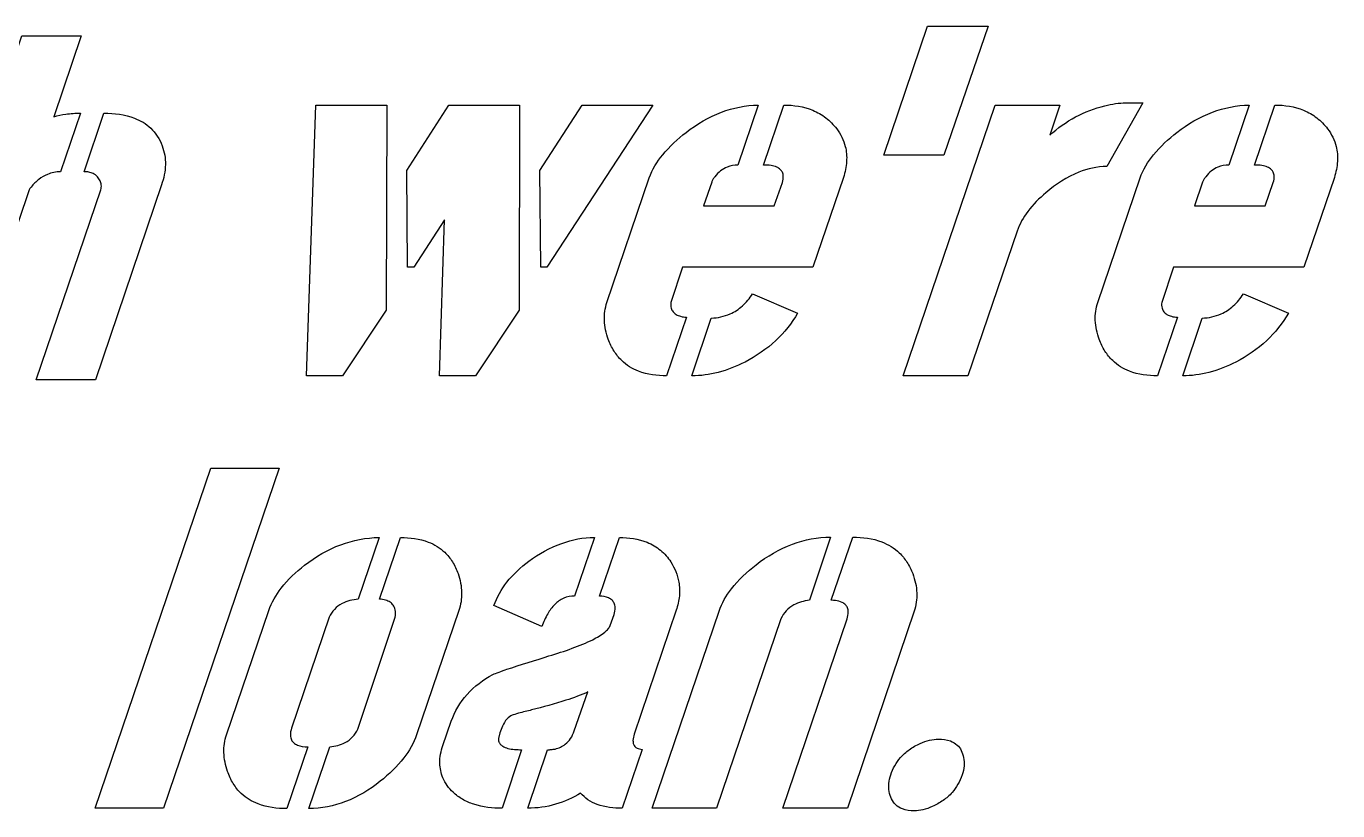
# Model space of a CAD drawing. Header units: inches. Extents: x 3.1 to 35.1, y -33.5 to 2.5.
# Drawn here: x 24.889 to 29.814, y -19.241 to -16.292 of the extents above; entities that cross this region are included whole.
import ezdxf

# ---------------------------------------------------------------- set-up
doc = ezdxf.new("R2010")
doc.units = ezdxf.units.IN
doc.header["$MEASUREMENT"] = 0

msp = doc.modelspace()

# ---------------------------------------------------------------- linework, layer by layer
for p, q in [((27.6377, -16.5885), (27.5616, -16.8139)), ((27.6577, -16.8139), (27.7337, -16.5885)), ((29.4813, -16.5885), (29.4053, -16.8139)), ((29.5013, -16.8139), (29.5774, -16.5885)), ((25.0923, -16.6191), (25.0176, -16.8393)), ((25.1057, -16.8393), (25.1804, -16.6191)), ((27.0694, -17.3302), (27.2281, -16.8619)), ((28.913, -17.3302), (29.0718, -16.8619)), ((27.6163, -17.2982), (27.7858, -17.3702)), ((29.46, -17.2982), (29.6294, -17.3702)), ((27.3682, -17.3862), (27.2935, -17.6063)), ((29.2119, -17.3862), (29.1372, -17.6063)), ((27.3882, -17.6063), (27.4616, -17.3889)), ((29.2319, -17.6063), (29.3052, -17.3889)), ((26.2143, -18.2135), (26.1356, -18.4456)), ((26.2156, -18.4456), (26.2943, -18.2135)), ((27.0227, -18.2135), (26.948, -18.4336)), ((27.0414, -18.4336), (27.1161, -18.2135)), ((27.9098, -18.2121), (27.8298, -18.4496)), ((27.9112, -18.4496), (27.9925, -18.2121)), ((26.8253, -18.5483), (26.6452, -18.4696)), ((25.6406, -18.9552), (25.7994, -18.4883)), ((26.0262, -18.5136), (25.8848, -18.9298)), ((26.1342, -18.9338), (26.2743, -18.5136)), ((26.5131, -18.4883), (26.3543, -18.9552)), ((27.0814, -18.5443), (27.0961, -18.5029)), ((27.3295, -18.4869), (27.1721, -18.9525)), ((26.9467, -18.9405), (26.9973, -18.7938)), ((26.4531, -18.9952), (26.4851, -18.9045)), ((25.9461, -19.0005), (25.8674, -19.2327)), ((25.9501, -19.2327), (26.0288, -19.0005)), ((26.7492, -19.0112), (26.6758, -19.2313)), ((26.7719, -19.2313), (26.8466, -19.0112)), ((27.2015, -19.0099), (27.1267, -19.2313))]:
    msp.add_line(p, q)
for points in [[(28.274, -16.2923), (28.5008, -16.2923), (28.3354, -16.7766), (28.1099, -16.7766)], [(25.9768, -16.5885), (26.2423, -16.5885), (26.2409, -17.3595), (26.0769, -17.6063), (25.9408, -17.6063)], [(26.3183, -16.8339), (26.4757, -16.5885), (26.7412, -16.5885), (26.7399, -17.3595), (26.5758, -17.6063), (26.441, -17.6063), (26.4597, -17.0194), (26.3437, -17.1981), (26.321, -17.1981)], [(26.8172, -16.8339), (26.976, -16.5885), (27.2415, -16.5885), (26.8439, -17.1981), (26.8213, -17.1981)], [(25.5819, -17.9533), (25.8381, -17.9533), (25.4045, -19.2313), (25.147, -19.2313)]]:
    msp.add_lwpolyline(points, close=True)
for points in [[(24.9002, -16.9073), (24.6574, -17.621), (24.4333, -17.621), (24.8722, -16.3283), (25.095, -16.3283), (24.9923, -16.6325)], [(28.6102, -17.062), (28.4248, -17.6063), (28.182, -17.6063), (28.5275, -16.5885), (28.7703, -16.5885), (28.7329, -16.7019)], [(29.0184, -16.5805), (29.0825, -16.5805), (28.9464, -16.8193)], [(25.3965, -16.8886), (25.1484, -17.621), (24.9256, -17.621), (25.1684, -16.9073)], [(27.9579, -16.8606), (27.8431, -17.1981), (27.3535, -17.1981), (27.3095, -17.3302)], [(27.4629, -16.8779), (27.4322, -16.9673), (27.6977, -16.9673), (27.7284, -16.8793)], [(29.8015, -16.8606), (29.6868, -17.1981), (29.1972, -17.1981), (29.1532, -17.3302)], [(29.3066, -16.8779), (29.2759, -16.9673), (29.5414, -16.9673), (29.5721, -16.8793)], [(27.7231, -18.519), (27.4816, -19.2313), (27.2388, -19.2313), (27.4909, -18.4909)], [(28.2233, -18.4909), (27.9725, -19.2313), (27.7297, -19.2313), (27.9712, -18.519)], [(26.6772, -18.9232), (26.6678, -18.9472), (26.6625, -18.9685)]]:
    msp.add_lwpolyline(points)
for points, knots in [([(27.3669, -16.6912), (27.4076, -16.66), (27.452, -16.6337), (27.5443, -16.5986), (27.5902, -16.5894), (27.6377, -16.5885)], [0, 0, 0, 0, 0.3909347, 0.3909347, 0.7525892, 0.7525892, 0.7525892, 0.7525892]), ([(27.7337, -16.5885), (27.7709, -16.5885), (27.8081, -16.5939), (27.8602, -16.6154), (27.8767, -16.6249), (27.9073, -16.6486), (27.9207, -16.6624), (27.9325, -16.6778)], [0, 0, 0, 0, 0.2832723, 0.2832723, 0.4295154, 0.4295154, 0.577475, 0.577475, 0.577475, 0.577475]), ([(28.7329, -16.7019), (28.7623, -16.6751), (28.7943, -16.6522), (28.8643, -16.6147), (28.9012, -16.6008), (28.9397, -16.5911)], [0, 0, 0, 0, 0.3023699, 0.3023699, 0.6049017, 0.6049017, 0.6049017, 0.6049017]), ([(28.9397, -16.5911), (28.953, -16.5877), (28.9665, -16.585), (28.9928, -16.5814), (29.0056, -16.5805), (29.0184, -16.5805)], [0, 0, 0, 0, 0.104504, 0.104504, 0.2022604, 0.2022604, 0.2022604, 0.2022604]), ([(29.2105, -16.6912), (29.2513, -16.66), (29.2956, -16.6337), (29.388, -16.5986), (29.4339, -16.5894), (29.4813, -16.5885)], [0, 0, 0, 0, 0.3909347, 0.3909347, 0.7525892, 0.7525892, 0.7525892, 0.7525892]), ([(29.5774, -16.5885), (29.6146, -16.5885), (29.6518, -16.5939), (29.7039, -16.6154), (29.7204, -16.6249), (29.7509, -16.6486), (29.7644, -16.6624), (29.7762, -16.6778)], [0, 0, 0, 0, 0.2832723, 0.2832723, 0.4295154, 0.4295154, 0.577475, 0.577475, 0.577475, 0.577475]), ([(24.9923, -16.6325), (25.0068, -16.6276), (25.0222, -16.6245), (25.0554, -16.6201), (25.0741, -16.6191), (25.0923, -16.6191)], [0, 0, 0, 0, 0.1165146, 0.1165146, 0.2556276, 0.2556276, 0.2556276, 0.2556276]), ([(25.1804, -16.6191), (25.2188, -16.6191), (25.259, -16.6237), (25.3176, -16.6463), (25.3383, -16.6586), (25.3654, -16.6845), (25.3737, -16.6945), (25.3883, -16.7169), (25.3943, -16.7291), (25.3992, -16.7419)], [0, 0, 0, 0, 0.2927828, 0.2927828, 0.4782269, 0.4782269, 0.5776986, 0.5776986, 0.6814826, 0.6814826, 0.6814826, 0.6814826]), ([(27.2281, -16.8619), (27.2397, -16.8306), (27.2578, -16.8018), (27.3043, -16.7445), (27.3351, -16.7162), (27.3669, -16.6912)], [0, 0, 0, 0, 0.2547163, 0.2547163, 0.5628556, 0.5628556, 0.5628556, 0.5628556]), ([(27.9325, -16.6778), (27.9474, -16.6979), (27.9585, -16.7198), (27.9692, -16.7624), (27.9707, -16.7811), (27.9684, -16.8206), (27.9642, -16.841), (27.9579, -16.8606)], [0, 0, 0, 0, 0.1902216, 0.1902216, 0.3344606, 0.3344606, 0.4917357, 0.4917357, 0.4917357, 0.4917357]), ([(29.0718, -16.8619), (29.0834, -16.8306), (29.1014, -16.8018), (29.148, -16.7445), (29.1788, -16.7162), (29.2105, -16.6912)], [0, 0, 0, 0, 0.2547163, 0.2547163, 0.5628556, 0.5628556, 0.5628556, 0.5628556]), ([(29.7762, -16.6778), (29.7911, -16.6979), (29.8021, -16.7198), (29.8128, -16.7624), (29.8143, -16.7811), (29.8121, -16.8206), (29.8078, -16.841), (29.8015, -16.8606)], [0, 0, 0, 0, 0.1902216, 0.1902216, 0.3344606, 0.3344606, 0.4917357, 0.4917357, 0.4917357, 0.4917357]), ([(25.3992, -16.7419), (25.4077, -16.7644), (25.4116, -16.7878), (25.4107, -16.8381), (25.4051, -16.8639), (25.3965, -16.8886)], [0, 0, 0, 0, 0.1837753, 0.1837753, 0.3833824, 0.3833824, 0.3833824, 0.3833824]), ([(25.0176, -16.8393), (25.0005, -16.8393), (24.9841, -16.8425), (24.9568, -16.8538), (24.9462, -16.8603), (24.9255, -16.8763), (24.9157, -16.8861), (24.9069, -16.8966)], [0, 0, 0, 0, 0.1301316, 0.1301316, 0.225091, 0.225091, 0.3297407, 0.3297407, 0.3297407, 0.3297407]), ([(25.1564, -16.8579), (25.1516, -16.8528), (25.146, -16.8488), (25.1347, -16.8435), (25.1294, -16.8419), (25.118, -16.8397), (25.1118, -16.8393), (25.1057, -16.8393)], [0, 0, 0, 0, 0.0533999, 0.0533999, 0.0950708, 0.0950708, 0.1419359, 0.1419359, 0.1419359, 0.1419359]), ([(27.5616, -16.8139), (27.5475, -16.8139), (27.5338, -16.8163), (27.512, -16.8254), (27.5039, -16.8303), (27.4884, -16.8425), (27.4813, -16.8499), (27.4749, -16.8579)], [0, 0, 0, 0, 0.1076722, 0.1076722, 0.1801889, 0.1801889, 0.2580855, 0.2580855, 0.2580855, 0.2580855]), ([(27.7284, -16.8793), (27.7307, -16.8716), (27.7324, -16.8633), (27.7317, -16.8503), (27.7307, -16.8454), (27.7266, -16.8368), (27.724, -16.8333), (27.7169, -16.8267), (27.7123, -16.8239), (27.7007, -16.8189), (27.6932, -16.8171), (27.6767, -16.8144), (27.667, -16.8139), (27.6577, -16.8139)], [0, 0, 0, 0, 0.0608787, 0.0608787, 0.0994011, 0.0994011, 0.1331243, 0.1331243, 0.173307, 0.173307, 0.2293628, 0.2293628, 0.3002935, 0.3002935, 0.3002935, 0.3002935]), ([(28.9464, -16.8193), (28.9103, -16.8197), (28.8754, -16.8274), (28.7967, -16.8588), (28.7553, -16.8866), (28.7183, -16.918)], [0, 0, 0, 0, 0.2753079, 0.2753079, 0.6454451, 0.6454451, 0.6454451, 0.6454451]), ([(29.4053, -16.8139), (29.3912, -16.8139), (29.3775, -16.8163), (29.3556, -16.8254), (29.3475, -16.8303), (29.332, -16.8425), (29.3249, -16.8499), (29.3186, -16.8579)], [0, 0, 0, 0, 0.1076722, 0.1076722, 0.1801889, 0.1801889, 0.2580855, 0.2580855, 0.2580855, 0.2580855]), ([(29.5721, -16.8793), (29.5744, -16.8716), (29.576, -16.8633), (29.5754, -16.8503), (29.5743, -16.8454), (29.5703, -16.8368), (29.5677, -16.8333), (29.5605, -16.8267), (29.5559, -16.8239), (29.5443, -16.8189), (29.5368, -16.8171), (29.5204, -16.8144), (29.5106, -16.8139), (29.5013, -16.8139)], [0, 0, 0, 0, 0.0608787, 0.0608787, 0.0994011, 0.0994011, 0.1331243, 0.1331243, 0.173307, 0.173307, 0.2293628, 0.2293628, 0.3002935, 0.3002935, 0.3002935, 0.3002935]), ([(25.1684, -16.9073), (25.1703, -16.9013), (25.171, -16.8952), (25.17, -16.8835), (25.1685, -16.8783), (25.1637, -16.8678), (25.1603, -16.8626), (25.1564, -16.8579)], [0, 0, 0, 0, 0.0477213, 0.0477213, 0.0894301, 0.0894301, 0.1359555, 0.1359555, 0.1359555, 0.1359555]), ([(27.4749, -16.8579), (27.4721, -16.8611), (27.4695, -16.8646), (27.4654, -16.8713), (27.4639, -16.8746), (27.4629, -16.8779)], [0, 0, 0, 0, 0.03242563, 0.03242563, 0.0592663, 0.0592663, 0.0592663, 0.0592663]), ([(29.3186, -16.8579), (29.3158, -16.8611), (29.3131, -16.8646), (29.3091, -16.8713), (29.3075, -16.8746), (29.3066, -16.8779)], [0, 0, 0, 0, 0.03242563, 0.03242563, 0.0592663, 0.0592663, 0.0592663, 0.0592663]), ([(24.9069, -16.8966), (24.9054, -16.8985), (24.9038, -16.9006), (24.9016, -16.9042), (24.9007, -16.9058), (24.9002, -16.9073)], [0, 0, 0, 0, 0.01826507, 0.01826507, 0.03200885, 0.03200885, 0.03200885, 0.03200885]), ([(28.7183, -16.918), (28.6932, -16.939), (28.6695, -16.9625), (28.6331, -17.0111), (28.6192, -17.0355), (28.6102, -17.062)], [0, 0, 0, 0, 0.2487959, 0.2487959, 0.462033, 0.462033, 0.462033, 0.462033]), ([(27.0747, -17.4689), (27.0664, -17.4459), (27.061, -17.422), (27.0592, -17.3745), (27.0622, -17.3521), (27.0694, -17.3302)], [0, 0, 0, 0, 0.1864938, 0.1864938, 0.3619601, 0.3619601, 0.3619601, 0.3619601]), ([(27.3095, -17.3302), (27.3088, -17.3373), (27.3089, -17.3447), (27.3122, -17.3566), (27.3145, -17.3613), (27.3209, -17.3695), (27.3249, -17.3728), (27.3345, -17.3786), (27.3403, -17.3809), (27.3533, -17.3845), (27.3609, -17.3856), (27.3682, -17.3862)], [0, 0, 0, 0, 0.0546635, 0.0546635, 0.0945088, 0.0945088, 0.1339953, 0.1339953, 0.1804319, 0.1804319, 0.2366498, 0.2366498, 0.2366498, 0.2366498]), ([(27.4616, -17.3889), (27.4862, -17.3882), (27.51, -17.3834), (27.5493, -17.3659), (27.5644, -17.3558), (27.5929, -17.3303), (27.6055, -17.3148), (27.6163, -17.2982)], [0, 0, 0, 0, 0.1875295, 0.1875295, 0.3274403, 0.3274403, 0.4788506, 0.4788506, 0.4788506, 0.4788506]), ([(28.9184, -17.4689), (28.91, -17.4459), (28.9046, -17.422), (28.9028, -17.3745), (28.9059, -17.3521), (28.913, -17.3302)], [0, 0, 0, 0, 0.1864938, 0.1864938, 0.3619601, 0.3619601, 0.3619601, 0.3619601]), ([(29.1532, -17.3302), (29.1524, -17.3373), (29.1526, -17.3447), (29.1559, -17.3566), (29.1582, -17.3613), (29.1646, -17.3695), (29.1685, -17.3728), (29.1782, -17.3786), (29.184, -17.3809), (29.197, -17.3845), (29.2045, -17.3856), (29.2119, -17.3862)], [0, 0, 0, 0, 0.0546635, 0.0546635, 0.0945088, 0.0945088, 0.1339953, 0.1339953, 0.1804319, 0.1804319, 0.2366498, 0.2366498, 0.2366498, 0.2366498]), ([(29.3052, -17.3889), (29.3298, -17.3882), (29.3537, -17.3834), (29.3929, -17.3659), (29.408, -17.3558), (29.4365, -17.3303), (29.4491, -17.3148), (29.46, -17.2982)], [0, 0, 0, 0, 0.1875295, 0.1875295, 0.3274403, 0.3274403, 0.4788506, 0.4788506, 0.4788506, 0.4788506]), ([(27.7858, -17.3702), (27.7637, -17.4089), (27.7363, -17.4433), (27.6692, -17.5058), (27.6301, -17.5324), (27.5883, -17.5543)], [0, 0, 0, 0, 0.3390638, 0.3390638, 0.6988259, 0.6988259, 0.6988259, 0.6988259]), ([(29.6294, -17.3702), (29.6074, -17.4089), (29.5799, -17.4433), (29.5128, -17.5058), (29.4738, -17.5324), (29.432, -17.5543)], [0, 0, 0, 0, 0.3390638, 0.3390638, 0.6988259, 0.6988259, 0.6988259, 0.6988259]), ([(27.2935, -17.6063), (27.2579, -17.6063), (27.2216, -17.6017), (27.1648, -17.5796), (27.1436, -17.5666), (27.1142, -17.5383), (27.1046, -17.5263), (27.0875, -17.4993), (27.0804, -17.4844), (27.0747, -17.4689)], [0, 0, 0, 0, 0.2710846, 0.2710846, 0.4640273, 0.4640273, 0.5815354, 0.5815354, 0.7070764, 0.7070764, 0.7070764, 0.7070764]), ([(29.1372, -17.6063), (29.1016, -17.6063), (29.0653, -17.6017), (29.0085, -17.5796), (28.9872, -17.5666), (28.9578, -17.5383), (28.9482, -17.5263), (28.9312, -17.4993), (28.9241, -17.4844), (28.9184, -17.4689)], [0, 0, 0, 0, 0.2710846, 0.2710846, 0.4640273, 0.4640273, 0.5815354, 0.5815354, 0.7070764, 0.7070764, 0.7070764, 0.7070764]), ([(27.5883, -17.5543), (27.556, -17.5707), (27.5221, -17.5842), (27.4546, -17.6017), (27.4216, -17.6063), (27.3882, -17.6063)], [0, 0, 0, 0, 0.2765005, 0.2765005, 0.5311561, 0.5311561, 0.5311561, 0.5311561]), ([(29.432, -17.5543), (29.3996, -17.5707), (29.3657, -17.5842), (29.2982, -17.6017), (29.2653, -17.6063), (29.2319, -17.6063)], [0, 0, 0, 0, 0.2765005, 0.2765005, 0.5311561, 0.5311561, 0.5311561, 0.5311561]), ([(25.9341, -18.3175), (25.9754, -18.2855), (26.0205, -18.259), (26.1162, -18.2235), (26.1645, -18.2143), (26.2143, -18.2135)], [0, 0, 0, 0, 0.3985626, 0.3985626, 0.778081, 0.778081, 0.778081, 0.778081]), ([(26.2943, -18.2135), (26.3296, -18.2135), (26.3658, -18.218), (26.4218, -18.2396), (26.4426, -18.2523), (26.4716, -18.28), (26.4812, -18.292), (26.498, -18.319), (26.5049, -18.334), (26.5104, -18.3495)], [0, 0, 0, 0, 0.2689088, 0.2689088, 0.4572179, 0.4572179, 0.5745393, 0.5745393, 0.6998636, 0.6998636, 0.6998636, 0.6998636]), ([(26.7759, -18.3028), (26.814, -18.2754), (26.8554, -18.2518), (26.9394, -18.2214), (26.9804, -18.2135), (27.0227, -18.2135)], [0, 0, 0, 0, 0.3581709, 0.3581709, 0.6801579, 0.6801579, 0.6801579, 0.6801579]), ([(27.1161, -18.2135), (27.1516, -18.2135), (27.1875, -18.2183), (27.2387, -18.2392), (27.2555, -18.249), (27.2858, -18.2742), (27.2987, -18.2889), (27.3095, -18.3055)], [0, 0, 0, 0, 0.2704772, 0.2704772, 0.4202529, 0.4202529, 0.5707972, 0.5707972, 0.5707972, 0.5707972]), ([(27.6297, -18.3162), (27.6715, -18.284), (27.717, -18.2572), (27.8127, -18.2216), (27.8605, -18.2126), (27.9098, -18.2121)], [0, 0, 0, 0, 0.4017642, 0.4017642, 0.7778119, 0.7778119, 0.7778119, 0.7778119]), ([(27.9925, -18.2121), (28.0296, -18.2121), (28.0675, -18.2169), (28.1265, -18.2398), (28.1486, -18.2533), (28.1784, -18.282), (28.188, -18.2937), (28.205, -18.32), (28.2122, -18.3345), (28.218, -18.3495)], [0, 0, 0, 0, 0.2823979, 0.2823979, 0.4822479, 0.4822479, 0.5978415, 0.5978415, 0.7206222, 0.7206222, 0.7206222, 0.7206222]), ([(25.7994, -18.4883), (25.8097, -18.4577), (25.8264, -18.4296), (25.8713, -18.3719), (25.9023, -18.3429), (25.9341, -18.3175)], [0, 0, 0, 0, 0.2461082, 0.2461082, 0.55703, 0.55703, 0.55703, 0.55703]), ([(26.6452, -18.4696), (26.6563, -18.4376), (26.673, -18.4085), (26.7173, -18.352), (26.7456, -18.3258), (26.7759, -18.3028)], [0, 0, 0, 0, 0.2577672, 0.2577672, 0.547389, 0.547389, 0.547389, 0.547389]), ([(27.3095, -18.3055), (27.3243, -18.3288), (27.3348, -18.354), (27.3425, -18.3984), (27.3431, -18.4156), (27.3397, -18.4514), (27.3355, -18.4694), (27.3295, -18.4869)], [0, 0, 0, 0, 0.2103492, 0.2103492, 0.3431692, 0.3431692, 0.4840903, 0.4840903, 0.4840903, 0.4840903]), ([(27.4909, -18.4909), (27.5009, -18.4605), (27.5172, -18.4325), (27.563, -18.373), (27.5958, -18.3426), (27.6297, -18.3162)], [0, 0, 0, 0, 0.2441904, 0.2441904, 0.571882, 0.571882, 0.571882, 0.571882]), ([(26.5104, -18.3495), (26.5184, -18.3726), (26.5233, -18.3965), (26.5242, -18.444), (26.5207, -18.4665), (26.5131, -18.4883)], [0, 0, 0, 0, 0.1859529, 0.1859529, 0.3619187, 0.3619187, 0.3619187, 0.3619187]), ([(28.218, -18.3495), (28.2268, -18.3729), (28.2324, -18.3973), (28.2342, -18.4458), (28.2309, -18.4687), (28.2233, -18.4909)], [0, 0, 0, 0, 0.1903067, 0.1903067, 0.3696106, 0.3696106, 0.3696106, 0.3696106]), ([(26.1356, -18.4456), (26.1146, -18.4476), (26.0934, -18.4524), (26.0639, -18.4677), (26.0542, -18.4748), (26.0376, -18.4925), (26.0311, -18.5025), (26.0262, -18.5136)], [0, 0, 0, 0, 0.160242, 0.160242, 0.2527267, 0.2527267, 0.3450006, 0.3450006, 0.3450006, 0.3450006]), ([(26.2743, -18.5136), (26.2757, -18.5042), (26.276, -18.4943), (26.2728, -18.479), (26.2706, -18.4733), (26.264, -18.4637), (26.2601, -18.4599), (26.2503, -18.4533), (26.2443, -18.4509), (26.2309, -18.4471), (26.2232, -18.446), (26.2156, -18.4456)], [0, 0, 0, 0, 0.072211, 0.072211, 0.1189479, 0.1189479, 0.1607822, 0.1607822, 0.2089887, 0.2089887, 0.2667635, 0.2667635, 0.2667635, 0.2667635]), ([(26.948, -18.4336), (26.9338, -18.4338), (26.9201, -18.4365), (26.8945, -18.4477), (26.8834, -18.4555), (26.8632, -18.4754), (26.8544, -18.4875), (26.8382, -18.5153), (26.8311, -18.5318), (26.8253, -18.5483)], [0, 0, 0, 0, 0.1082842, 0.1082842, 0.2126641, 0.2126641, 0.3247019, 0.3247019, 0.4579304, 0.4579304, 0.4579304, 0.4579304]), ([(27.0961, -18.5029), (27.0987, -18.4946), (27.1006, -18.4854), (27.1001, -18.4711), (27.099, -18.4658), (27.0949, -18.4566), (27.0922, -18.4529), (27.0849, -18.446), (27.0803, -18.4432), (27.0654, -18.4366), (27.0535, -18.4344), (27.0414, -18.4336)], [0, 0, 0, 0, 0.0670115, 0.0670115, 0.1084785, 0.1084785, 0.1439244, 0.1439244, 0.1846081, 0.1846081, 0.2673531, 0.2673531, 0.2673531, 0.2673531]), ([(27.8298, -18.4496), (27.8095, -18.452), (27.7892, -18.4572), (27.7607, -18.4729), (27.7513, -18.4801), (27.7348, -18.4979), (27.7282, -18.5079), (27.7231, -18.519)], [0, 0, 0, 0, 0.1560635, 0.1560635, 0.2476513, 0.2476513, 0.3401971, 0.3401971, 0.3401971, 0.3401971]), ([(27.9285, -18.4509), (27.9257, -18.4505), (27.923, -18.4501), (27.9172, -18.4497), (27.9142, -18.4496), (27.9112, -18.4496)], [0, 0, 0, 0, 0.02131891, 0.02131891, 0.04418836, 0.04418836, 0.04418836, 0.04418836]), ([(27.9712, -18.519), (27.974, -18.5108), (27.9761, -18.5017), (27.976, -18.4877), (27.9751, -18.4825), (27.9713, -18.4734), (27.9688, -18.4697), (27.962, -18.4629), (27.9577, -18.4601), (27.9454, -18.4543), (27.9368, -18.4522), (27.9285, -18.4509)], [0, 0, 0, 0, 0.0660233, 0.0660233, 0.1066, 0.1066, 0.1410144, 0.1410144, 0.1800168, 0.1800168, 0.2438574, 0.2438574, 0.2438574, 0.2438574]), ([(26.8519, -18.659), (26.9093, -18.6414), (26.9709, -18.6202), (27.0324, -18.5895), (27.0487, -18.5801), (27.0658, -18.5661), (27.0705, -18.5617), (27.0773, -18.5531), (27.0799, -18.5489), (27.0814, -18.5443)], [0, 0, 0, 0, 0.4575405, 0.4575405, 0.623446, 0.623446, 0.6869068, 0.6869068, 0.7367011, 0.7367011, 0.7367011, 0.7367011]), ([(26.6412, -18.7284), (26.6513, -18.7236), (26.6749, -18.7154), (26.7404, -18.6934), (26.8067, -18.6729), (26.8519, -18.659)], [0, 0, 0, 0, 0.0857927, 0.0857927, 0.2915794, 0.2915794, 0.2915794, 0.2915794]), ([(26.4851, -18.9045), (26.4983, -18.8671), (26.5178, -18.8334), (26.5716, -18.7728), (26.6047, -18.7481), (26.6412, -18.7284)], [0, 0, 0, 0, 0.3020935, 0.3020935, 0.6177675, 0.6177675, 0.6177675, 0.6177675]), ([(26.9973, -18.7938), (26.9745, -18.8052), (26.944, -18.8162), (26.8744, -18.8387), (26.8281, -18.8512), (26.7866, -18.8618)], [0, 0, 0, 0, 0.1950063, 0.1950063, 0.4726601, 0.4726601, 0.4726601, 0.4726601]), ([(26.7866, -18.8618), (26.7716, -18.8654), (26.7526, -18.87), (26.7272, -18.877), (26.7178, -18.8798), (26.7132, -18.8818)], [0, 0, 0, 0, 0.1174542, 0.1174542, 0.1978985, 0.1978985, 0.1978985, 0.1978985]), ([(26.7132, -18.8818), (26.706, -18.885), (26.6998, -18.8895), (26.6867, -18.9031), (26.6812, -18.9129), (26.6772, -18.9232)], [0, 0, 0, 0, 0.0598078, 0.0598078, 0.1438341, 0.1438341, 0.1438341, 0.1438341]), ([(25.6446, -19.0926), (25.6367, -19.0696), (25.6317, -19.0458), (25.6303, -18.9989), (25.6334, -18.9767), (25.6406, -18.9552)], [0, 0, 0, 0, 0.1849979, 0.1849979, 0.3579647, 0.3579647, 0.3579647, 0.3579647]), ([(25.8848, -18.9298), (25.8822, -18.9387), (25.8804, -18.9484), (25.8812, -18.9634), (25.8823, -18.9689), (25.8868, -18.9784), (25.8896, -18.9821), (25.8972, -18.989), (25.9019, -18.9917), (25.9182, -18.9986), (25.9322, -19.0003), (25.9461, -19.0005)], [0, 0, 0, 0, 0.0704499, 0.0704499, 0.1135772, 0.1135772, 0.1499857, 0.1499857, 0.1909354, 0.1909354, 0.2848872, 0.2848872, 0.2848872, 0.2848872]), ([(26.0288, -19.0005), (26.0487, -18.9985), (26.0685, -18.9937), (26.0966, -18.9788), (26.106, -18.9718), (26.1225, -18.9545), (26.1291, -18.9447), (26.1342, -18.9338)], [0, 0, 0, 0, 0.1521388, 0.1521388, 0.2423655, 0.2423655, 0.3335814, 0.3335814, 0.3335814, 0.3335814]), ([(26.3543, -18.9552), (26.344, -18.9867), (26.3272, -19.0156), (26.2817, -19.0746), (26.2506, -19.1041), (26.2183, -19.1299)], [0, 0, 0, 0, 0.2524055, 0.2524055, 0.5679557, 0.5679557, 0.5679557, 0.5679557]), ([(26.8746, -19.0086), (26.8884, -19.0049), (26.9013, -18.9991), (26.9206, -18.9844), (26.9273, -18.9772), (26.9389, -18.9602), (26.9434, -18.9506), (26.9467, -18.9405)], [0, 0, 0, 0, 0.1084096, 0.1084096, 0.184593, 0.184593, 0.2652402, 0.2652402, 0.2652402, 0.2652402]), ([(27.1721, -18.9525), (27.1696, -18.9602), (27.1676, -18.9687), (27.1673, -18.9814), (27.1679, -18.9862), (27.1707, -18.9938), (27.1724, -18.9967), (27.1771, -19.0017), (27.1799, -19.0037), (27.1886, -19.008), (27.1952, -19.0093), (27.2015, -19.0099)], [0, 0, 0, 0, 0.0612105, 0.0612105, 0.0967861, 0.0967861, 0.1229023, 0.1229023, 0.1489296, 0.1489296, 0.1968541, 0.1968541, 0.1968541, 0.1968541]), ([(26.4917, -19.1713), (26.4758, -19.1556), (26.4625, -19.1377), (26.4461, -19.0994), (26.4423, -19.0808), (26.4416, -19.039), (26.4459, -19.0166), (26.4531, -18.9952)], [0, 0, 0, 0, 0.1705134, 0.1705134, 0.3175189, 0.3175189, 0.489363, 0.489363, 0.489363, 0.489363]), ([(26.6625, -18.9685), (26.6621, -18.9727), (26.6624, -18.9769), (26.6646, -18.9844), (26.6663, -18.9875), (26.6712, -18.9935), (26.6745, -18.9961), (26.684, -19.0019), (26.6911, -19.0044), (26.713, -19.01), (26.7313, -19.0112), (26.7492, -19.0112)], [0, 0, 0, 0, 0.0320808, 0.0320808, 0.0595447, 0.0595447, 0.0911432, 0.0911432, 0.144586, 0.144586, 0.2640905, 0.2640905, 0.2640905, 0.2640905]), ([(26.8466, -19.0112), (26.8512, -19.0112), (26.8557, -19.011), (26.8651, -19.0101), (26.8699, -19.0094), (26.8746, -19.0086)], [0, 0, 0, 0, 0.03478161, 0.03478161, 0.07155543, 0.07155543, 0.07155543, 0.07155543]), ([(28.1353, -19.1059), (28.1433, -19.0818), (28.1555, -19.06), (28.1819, -19.0296), (28.1929, -19.0197), (28.2178, -19.0017), (28.2316, -18.9938), (28.246, -18.9872)], [0, 0, 0, 0, 0.1937666, 0.1937666, 0.3069037, 0.3069037, 0.4277902, 0.4277902, 0.4277902, 0.4277902]), ([(28.246, -18.9872), (28.2572, -18.9821), (28.2687, -18.978), (28.2921, -18.9726), (28.3037, -18.9712), (28.3154, -18.9712)], [0, 0, 0, 0, 0.0935755, 0.0935755, 0.1828118, 0.1828118, 0.1828118, 0.1828118]), ([(28.3154, -18.9712), (28.3303, -18.9712), (28.3458, -18.973), (28.3691, -18.9818), (28.3776, -18.9869), (28.3911, -18.9996), (28.3961, -19.0064), (28.4042, -19.0223), (28.407, -19.0314), (28.4088, -19.0406)], [0, 0, 0, 0, 0.1136982, 0.1136982, 0.1900142, 0.1900142, 0.2547564, 0.2547564, 0.3261584, 0.3261584, 0.3261584, 0.3261584]), ([(28.4088, -19.0406), (28.411, -19.051), (28.4116, -19.0616), (28.4098, -19.0838), (28.4072, -19.095), (28.4034, -19.1059)], [0, 0, 0, 0, 0.0814767, 0.0814767, 0.1693928, 0.1693928, 0.1693928, 0.1693928]), ([(25.8674, -19.2327), (25.8309, -19.2327), (25.7933, -19.2281), (25.7356, -19.2059), (25.7143, -19.193), (25.6844, -19.1646), (25.6745, -19.1522), (25.6572, -19.1242), (25.6501, -19.1087), (25.6446, -19.0926)], [0, 0, 0, 0, 0.2783594, 0.2783594, 0.4708585, 0.4708585, 0.592179, 0.592179, 0.7216749, 0.7216749, 0.7216749, 0.7216749]), ([(28.1299, -19.1686), (28.1282, -19.1584), (28.1277, -19.148), (28.1295, -19.1268), (28.1319, -19.1162), (28.1353, -19.1059)], [0, 0, 0, 0, 0.0795083, 0.0795083, 0.1622016, 0.1622016, 0.1622016, 0.1622016]), ([(28.4034, -19.1059), (28.3951, -19.1304), (28.3828, -19.1528), (28.3559, -19.1834), (28.3448, -19.1932), (28.3197, -19.2109), (28.3059, -19.2185), (28.2914, -19.2247)], [0, 0, 0, 0, 0.1972018, 0.1972018, 0.3107818, 0.3107818, 0.4309668, 0.4309668, 0.4309668, 0.4309668]), ([(26.2183, -19.1299), (26.1786, -19.1616), (26.1352, -19.1882), (26.0435, -19.2233), (25.9976, -19.2322), (25.9501, -19.2327)], [0, 0, 0, 0, 0.3865927, 0.3865927, 0.7484413, 0.7484413, 0.7484413, 0.7484413]), ([(26.6758, -19.2313), (26.6402, -19.2313), (26.6037, -19.2274), (26.555, -19.2115), (26.5407, -19.2053), (26.5144, -19.1902), (26.5026, -19.1814), (26.4917, -19.1713)], [0, 0, 0, 0, 0.2713174, 0.2713174, 0.3897112, 0.3897112, 0.5025324, 0.5025324, 0.5025324, 0.5025324]), ([(26.9707, -19.174), (26.9414, -19.1926), (26.9102, -19.2067), (26.8427, -19.2262), (26.8075, -19.2309), (26.7719, -19.2313)], [0, 0, 0, 0, 0.2639061, 0.2639061, 0.535518, 0.535518, 0.535518, 0.535518]), ([(27.1267, -19.2313), (27.0954, -19.2313), (27.0625, -19.2278), (27.0206, -19.2124), (27.0088, -19.2066), (26.9877, -19.192), (26.9785, -19.1836), (26.9707, -19.174)], [0, 0, 0, 0, 0.2385283, 0.2385283, 0.3389766, 0.3389766, 0.4338579, 0.4338579, 0.4338579, 0.4338579]), ([(28.2233, -19.2407), (28.2085, -19.2407), (28.1931, -19.2389), (28.1699, -19.2301), (28.1614, -19.2251), (28.1475, -19.212), (28.1422, -19.2045), (28.1342, -19.1875), (28.1315, -19.1781), (28.1299, -19.1686)], [0, 0, 0, 0, 0.1130637, 0.1130637, 0.1888995, 0.1888995, 0.2590292, 0.2590292, 0.3322696, 0.3322696, 0.3322696, 0.3322696]), ([(28.2914, -19.2247), (28.2801, -19.2297), (28.2684, -19.2338), (28.2455, -19.2392), (28.2345, -19.2407), (28.2233, -19.2407)], [0, 0, 0, 0, 0.0940052, 0.0940052, 0.1788294, 0.1788294, 0.1788294, 0.1788294])]:
    msp.add_open_spline(points, degree=3, knots=knots)

doc.saveas('drawing.dxf')
